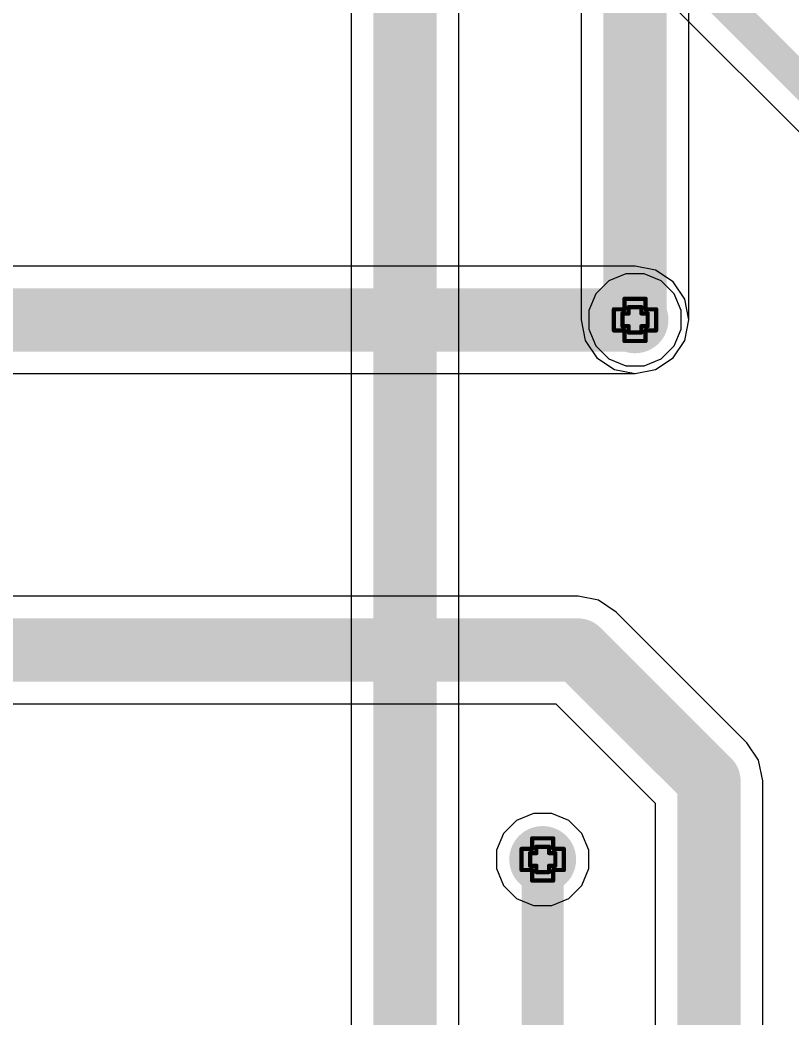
# Model space of a CAD drawing. Header units: inches. Extents: x -7 to 5163, y -3 to 5149.
# Drawn here: x 116.55 to 125.84, y 47.79 to 59.81 of the extents above; entities that cross this region are included whole.
import ezdxf

# ---------------------------------------------------------------- set-up
doc = ezdxf.new("R2010")
doc.units = ezdxf.units.IN
for name, color, linetype in [('Bottom Layer', 5, 'Continuous'), ('Bottom Solder', 6, 'Continuous'), ('Drill Drawing', 1, 'Continuous'), ('GND', 76, 'Continuous'), ('PWR', 16, 'Continuous'), ('Top Layer', 1, 'Continuous'), ('Top Solder', 216, 'Continuous'), ('Via Holes', 16, 'Continuous')]:
    doc.layers.add(name, color=color, linetype=linetype)

msp = doc.modelspace()

# ---------------------------------------------------------------- hatches: boundary and pattern name
at = {"layer": 'Bottom Layer'}
h = msp.add_hatch(color=5, dxfattribs=at)
edge = h.paths.add_edge_path()
edge.add_arc((123.952, 56.197), 0.3, 0, 360)
h = msp.add_hatch(color=5, dxfattribs=at)
edge = h.paths.add_edge_path()
edge.add_arc((122.841, 49.701), 0.3, 0, 360)
at = {"layer": 'Bottom Solder'}
h = msp.add_hatch(color=6, dxfattribs=at)
edge = h.paths.add_edge_path()
edge.add_arc((123.952, 56.197), 0.402, 0, 360)
h = msp.add_hatch(color=6, dxfattribs=at)
edge = h.paths.add_edge_path()
edge.add_arc((122.841, 49.701), 0.402, 0, 360)
at = {"layer": 'GND'}
h = msp.add_hatch(color=76, dxfattribs=at)
edge = h.paths.add_edge_path()
edge.add_arc((123.952, 56.197), 0.3, 0, 360)
h = msp.add_hatch(color=76, dxfattribs=at)
edge = h.paths.add_edge_path()
edge.add_arc((122.841, 49.701), 0.3, 0, 360)
at = {"layer": 'PWR'}
h = msp.add_hatch(color=16, dxfattribs=at)
edge = h.paths.add_edge_path()
edge.add_arc((123.952, 56.197), 0.3, 0, 360)
h = msp.add_hatch(color=16, dxfattribs=at)
edge = h.paths.add_edge_path()
edge.add_arc((122.841, 49.701), 0.3, 0, 360)
at = {"layer": 'Top Layer'}
h = msp.add_hatch(color=1, dxfattribs=at)
edge = h.paths.add_edge_path()
edge.add_arc((123.952, 56.197), 0.3, 0, 360)
h = msp.add_hatch(color=1, dxfattribs=at)
edge = h.paths.add_edge_path()
edge.add_arc((122.841, 49.701), 0.3, 0, 360)
at = {"layer": 'Top Solder'}
h = msp.add_hatch(color=216, dxfattribs=at)
edge = h.paths.add_edge_path()
edge.add_arc((123.952, 56.197), 0.402, 0, 360)
h = msp.add_hatch(color=216, dxfattribs=at)
edge = h.paths.add_edge_path()
edge.add_arc((122.841, 49.701), 0.402, 0, 360)
at = {"layer": 'Via Holes'}
h = msp.add_hatch(color=7, dxfattribs=at)
edge = h.paths.add_edge_path()
edge.add_arc((123.952, 56.197), 0.15, 0, 360)
h = msp.add_hatch(color=7, dxfattribs=at)
edge = h.paths.add_edge_path()
edge.add_arc((122.841, 49.701), 0.15, 0, 360)

# ---------------------------------------------------------------- linework, layer by layer
at = {"layer": 'Bottom Layer'}
for p, q in [((124.599, 56.197), (124.599, 120.167)), ((123.305, 119.899), (123.305, 56.197)), ((121.831, 40.183), (121.831, 118.109)), ((120.536, 85.093), (120.536, 40.183)), ((123.305, 56.197), (123.354, 55.95)), ((124.55, 55.95), (124.599, 56.197)), ((123.354, 55.95), (123.494, 55.74)), ((124.41, 55.74), (124.55, 55.95)), ((123.494, 55.74), (123.704, 55.599)), ((124.2, 55.599), (124.41, 55.74)), ((123.704, 55.599), (123.952, 55.55)), ((123.952, 55.55), (124.2, 55.599))]:
    msp.add_line(p, q, dxfattribs=at)
for points in [[(123.952, 56.197, 0.762, 0.762, 0), (123.952, 120.167, 0.762, 0.762, 0)], [(121.183, 40.183, 0.762, 0.762, 0), (121.183, 118.109, 0.762, 0.762, 0)]]:
    msp.add_lwpolyline(points, format="xyseb", dxfattribs=at)
msp.add_lwpolyline([(123.761, 56.197, 0.381, 0.381, 1), (124.142, 56.197, 0.381, 0.381, 1)], format="xyseb", close=True, dxfattribs=at)
at = {"layer": 'Drill Drawing'}
for points in [[(123.825, 56.324, 0.0508, 0.0508, 0), (123.825, 56.451, 0.0508, 0.0508, 0)], [(123.825, 56.451, 0.0508, 0.0508, 0), (124.079, 56.451, 0.0508, 0.0508, 0)], [(124.079, 56.324, 0.0508, 0.0508, 0), (124.079, 56.451, 0.0508, 0.0508, 0)], [(123.876, 56.274, 0.0508, 0.0508, 0), (123.876, 56.35, 0.0508, 0.0508, 0)], [(123.876, 56.35, 0.0508, 0.0508, 0), (124.028, 56.35, 0.0508, 0.0508, 0)], [(124.028, 56.274, 0.0508, 0.0508, 0), (124.028, 56.35, 0.0508, 0.0508, 0)], [(123.698, 56.07, 0.0508, 0.0508, 0), (123.698, 56.324, 0.0508, 0.0508, 0)], [(123.698, 56.324, 0.0508, 0.0508, 0), (123.825, 56.324, 0.0508, 0.0508, 0)], [(123.8, 56.121, 0.0508, 0.0508, 0), (123.8, 56.274, 0.0508, 0.0508, 0)], [(123.8, 56.274, 0.0508, 0.0508, 0), (123.876, 56.274, 0.0508, 0.0508, 0)], [(124.028, 56.274, 0.0508, 0.0508, 0), (124.104, 56.274, 0.0508, 0.0508, 0)], [(124.079, 56.324, 0.0508, 0.0508, 0), (124.206, 56.324, 0.0508, 0.0508, 0)], [(124.104, 56.121, 0.0508, 0.0508, 0), (124.104, 56.274, 0.0508, 0.0508, 0)], [(124.206, 56.07, 0.0508, 0.0508, 0), (124.206, 56.324, 0.0508, 0.0508, 0)], [(123.8, 56.121, 0.0508, 0.0508, 0), (123.876, 56.121, 0.0508, 0.0508, 0)], [(123.876, 56.045, 0.0508, 0.0508, 0), (123.876, 56.121, 0.0508, 0.0508, 0)], [(124.028, 56.121, 0.0508, 0.0508, 0), (124.104, 56.121, 0.0508, 0.0508, 0)], [(124.028, 56.045, 0.0508, 0.0508, 0), (124.028, 56.121, 0.0508, 0.0508, 0)], [(123.698, 56.07, 0.0508, 0.0508, 0), (123.825, 56.07, 0.0508, 0.0508, 0)], [(123.825, 55.943, 0.0508, 0.0508, 0), (123.825, 56.07, 0.0508, 0.0508, 0)], [(123.876, 56.045, 0.0508, 0.0508, 0), (124.028, 56.045, 0.0508, 0.0508, 0)], [(124.079, 56.07, 0.0508, 0.0508, 0), (124.206, 56.07, 0.0508, 0.0508, 0)], [(124.079, 55.943, 0.0508, 0.0508, 0), (124.079, 56.07, 0.0508, 0.0508, 0)], [(123.825, 55.943, 0.0508, 0.0508, 0), (124.079, 55.943, 0.0508, 0.0508, 0)], [(122.714, 49.828, 0.0508, 0.0508, 0), (122.714, 49.955, 0.0508, 0.0508, 0)], [(122.714, 49.955, 0.0508, 0.0508, 0), (122.968, 49.955, 0.0508, 0.0508, 0)], [(122.765, 49.777, 0.0508, 0.0508, 0), (122.765, 49.854, 0.0508, 0.0508, 0)], [(122.765, 49.854, 0.0508, 0.0508, 0), (122.917, 49.854, 0.0508, 0.0508, 0)], [(122.917, 49.777, 0.0508, 0.0508, 0), (122.917, 49.854, 0.0508, 0.0508, 0)], [(122.968, 49.828, 0.0508, 0.0508, 0), (122.968, 49.955, 0.0508, 0.0508, 0)], [(122.587, 49.574, 0.0508, 0.0508, 0), (122.587, 49.828, 0.0508, 0.0508, 0)], [(122.587, 49.828, 0.0508, 0.0508, 0), (122.714, 49.828, 0.0508, 0.0508, 0)], [(122.689, 49.625, 0.0508, 0.0508, 0), (122.689, 49.777, 0.0508, 0.0508, 0)], [(122.689, 49.777, 0.0508, 0.0508, 0), (122.765, 49.777, 0.0508, 0.0508, 0)], [(122.917, 49.777, 0.0508, 0.0508, 0), (122.993, 49.777, 0.0508, 0.0508, 0)], [(122.968, 49.828, 0.0508, 0.0508, 0), (123.095, 49.828, 0.0508, 0.0508, 0)], [(122.993, 49.625, 0.0508, 0.0508, 0), (122.993, 49.777, 0.0508, 0.0508, 0)], [(123.095, 49.574, 0.0508, 0.0508, 0), (123.095, 49.828, 0.0508, 0.0508, 0)], [(122.689, 49.625, 0.0508, 0.0508, 0), (122.765, 49.625, 0.0508, 0.0508, 0)], [(122.765, 49.549, 0.0508, 0.0508, 0), (122.765, 49.625, 0.0508, 0.0508, 0)], [(122.917, 49.625, 0.0508, 0.0508, 0), (122.993, 49.625, 0.0508, 0.0508, 0)], [(122.917, 49.549, 0.0508, 0.0508, 0), (122.917, 49.625, 0.0508, 0.0508, 0)], [(122.587, 49.574, 0.0508, 0.0508, 0), (122.714, 49.574, 0.0508, 0.0508, 0)], [(122.714, 49.447, 0.0508, 0.0508, 0), (122.714, 49.574, 0.0508, 0.0508, 0)], [(122.765, 49.549, 0.0508, 0.0508, 0), (122.917, 49.549, 0.0508, 0.0508, 0)], [(122.968, 49.574, 0.0508, 0.0508, 0), (123.095, 49.574, 0.0508, 0.0508, 0)], [(122.968, 49.447, 0.0508, 0.0508, 0), (122.968, 49.574, 0.0508, 0.0508, 0)], [(122.714, 49.447, 0.0508, 0.0508, 0), (122.968, 49.447, 0.0508, 0.0508, 0)]]:
    msp.add_lwpolyline(points, format="xyseb", dxfattribs=at)
for points in [[(123.812, 56.451, 0.0254, 0.0254, 1), (123.838, 56.451, 0.0254, 0.0254, 1)], [(123.812, 56.451, 0.0254, 0.0254, 1), (123.838, 56.451, 0.0254, 0.0254, 1)], [(124.066, 56.451, 0.0254, 0.0254, 1), (124.092, 56.451, 0.0254, 0.0254, 1)], [(124.066, 56.451, 0.0254, 0.0254, 1), (124.092, 56.451, 0.0254, 0.0254, 1)], [(123.863, 56.35, 0.0254, 0.0254, 1), (123.888, 56.35, 0.0254, 0.0254, 1)], [(123.863, 56.35, 0.0254, 0.0254, 1), (123.888, 56.35, 0.0254, 0.0254, 1)], [(124.016, 56.35, 0.0254, 0.0254, 1), (124.041, 56.35, 0.0254, 0.0254, 1)], [(124.016, 56.35, 0.0254, 0.0254, 1), (124.041, 56.35, 0.0254, 0.0254, 1)], [(123.685, 56.324, 0.0254, 0.0254, 1), (123.711, 56.324, 0.0254, 0.0254, 1)], [(123.685, 56.324, 0.0254, 0.0254, 1), (123.711, 56.324, 0.0254, 0.0254, 1)], [(123.787, 56.274, 0.0254, 0.0254, 1), (123.812, 56.274, 0.0254, 0.0254, 1)], [(123.787, 56.274, 0.0254, 0.0254, 1), (123.812, 56.274, 0.0254, 0.0254, 1)], [(123.812, 56.324, 0.0254, 0.0254, 1), (123.838, 56.324, 0.0254, 0.0254, 1)], [(123.812, 56.324, 0.0254, 0.0254, 1), (123.838, 56.324, 0.0254, 0.0254, 1)], [(123.863, 56.274, 0.0254, 0.0254, 1), (123.888, 56.274, 0.0254, 0.0254, 1)], [(123.863, 56.274, 0.0254, 0.0254, 1), (123.888, 56.274, 0.0254, 0.0254, 1)], [(124.016, 56.274, 0.0254, 0.0254, 1), (124.041, 56.274, 0.0254, 0.0254, 1)], [(124.016, 56.274, 0.0254, 0.0254, 1), (124.041, 56.274, 0.0254, 0.0254, 1)], [(124.066, 56.324, 0.0254, 0.0254, 1), (124.092, 56.324, 0.0254, 0.0254, 1)], [(124.066, 56.324, 0.0254, 0.0254, 1), (124.092, 56.324, 0.0254, 0.0254, 1)], [(124.092, 56.274, 0.0254, 0.0254, 1), (124.117, 56.274, 0.0254, 0.0254, 1)], [(124.092, 56.274, 0.0254, 0.0254, 1), (124.117, 56.274, 0.0254, 0.0254, 1)], [(124.193, 56.324, 0.0254, 0.0254, 1), (124.219, 56.324, 0.0254, 0.0254, 1)], [(124.193, 56.324, 0.0254, 0.0254, 1), (124.219, 56.324, 0.0254, 0.0254, 1)], [(123.787, 56.121, 0.0254, 0.0254, 1), (123.812, 56.121, 0.0254, 0.0254, 1)], [(123.787, 56.121, 0.0254, 0.0254, 1), (123.812, 56.121, 0.0254, 0.0254, 1)], [(123.863, 56.121, 0.0254, 0.0254, 1), (123.888, 56.121, 0.0254, 0.0254, 1)], [(123.863, 56.121, 0.0254, 0.0254, 1), (123.888, 56.121, 0.0254, 0.0254, 1)], [(124.016, 56.121, 0.0254, 0.0254, 1), (124.041, 56.121, 0.0254, 0.0254, 1)], [(124.016, 56.121, 0.0254, 0.0254, 1), (124.041, 56.121, 0.0254, 0.0254, 1)], [(124.092, 56.121, 0.0254, 0.0254, 1), (124.117, 56.121, 0.0254, 0.0254, 1)], [(124.092, 56.121, 0.0254, 0.0254, 1), (124.117, 56.121, 0.0254, 0.0254, 1)], [(123.685, 56.07, 0.0254, 0.0254, 1), (123.711, 56.07, 0.0254, 0.0254, 1)], [(123.685, 56.07, 0.0254, 0.0254, 1), (123.711, 56.07, 0.0254, 0.0254, 1)], [(123.812, 56.07, 0.0254, 0.0254, 1), (123.838, 56.07, 0.0254, 0.0254, 1)], [(123.812, 56.07, 0.0254, 0.0254, 1), (123.838, 56.07, 0.0254, 0.0254, 1)], [(123.863, 56.045, 0.0254, 0.0254, 1), (123.888, 56.045, 0.0254, 0.0254, 1)], [(123.863, 56.045, 0.0254, 0.0254, 1), (123.888, 56.045, 0.0254, 0.0254, 1)], [(124.016, 56.045, 0.0254, 0.0254, 1), (124.041, 56.045, 0.0254, 0.0254, 1)], [(124.016, 56.045, 0.0254, 0.0254, 1), (124.041, 56.045, 0.0254, 0.0254, 1)], [(124.066, 56.07, 0.0254, 0.0254, 1), (124.092, 56.07, 0.0254, 0.0254, 1)], [(124.066, 56.07, 0.0254, 0.0254, 1), (124.092, 56.07, 0.0254, 0.0254, 1)], [(124.193, 56.07, 0.0254, 0.0254, 1), (124.219, 56.07, 0.0254, 0.0254, 1)], [(124.193, 56.07, 0.0254, 0.0254, 1), (124.219, 56.07, 0.0254, 0.0254, 1)], [(123.812, 55.943, 0.0254, 0.0254, 1), (123.838, 55.943, 0.0254, 0.0254, 1)], [(123.812, 55.943, 0.0254, 0.0254, 1), (123.838, 55.943, 0.0254, 0.0254, 1)], [(124.066, 55.943, 0.0254, 0.0254, 1), (124.092, 55.943, 0.0254, 0.0254, 1)], [(124.066, 55.943, 0.0254, 0.0254, 1), (124.092, 55.943, 0.0254, 0.0254, 1)], [(122.701, 49.955, 0.0254, 0.0254, 1), (122.727, 49.955, 0.0254, 0.0254, 1)], [(122.701, 49.955, 0.0254, 0.0254, 1), (122.727, 49.955, 0.0254, 0.0254, 1)], [(122.752, 49.854, 0.0254, 0.0254, 1), (122.778, 49.854, 0.0254, 0.0254, 1)], [(122.752, 49.854, 0.0254, 0.0254, 1), (122.778, 49.854, 0.0254, 0.0254, 1)], [(122.905, 49.854, 0.0254, 0.0254, 1), (122.93, 49.854, 0.0254, 0.0254, 1)], [(122.905, 49.854, 0.0254, 0.0254, 1), (122.93, 49.854, 0.0254, 0.0254, 1)], [(122.955, 49.955, 0.0254, 0.0254, 1), (122.981, 49.955, 0.0254, 0.0254, 1)], [(122.955, 49.955, 0.0254, 0.0254, 1), (122.981, 49.955, 0.0254, 0.0254, 1)], [(122.574, 49.828, 0.0254, 0.0254, 1), (122.6, 49.828, 0.0254, 0.0254, 1)], [(122.574, 49.828, 0.0254, 0.0254, 1), (122.6, 49.828, 0.0254, 0.0254, 1)], [(122.676, 49.777, 0.0254, 0.0254, 1), (122.701, 49.777, 0.0254, 0.0254, 1)], [(122.676, 49.777, 0.0254, 0.0254, 1), (122.701, 49.777, 0.0254, 0.0254, 1)], [(122.701, 49.828, 0.0254, 0.0254, 1), (122.727, 49.828, 0.0254, 0.0254, 1)], [(122.701, 49.828, 0.0254, 0.0254, 1), (122.727, 49.828, 0.0254, 0.0254, 1)], [(122.752, 49.777, 0.0254, 0.0254, 1), (122.778, 49.777, 0.0254, 0.0254, 1)], [(122.752, 49.777, 0.0254, 0.0254, 1), (122.778, 49.777, 0.0254, 0.0254, 1)], [(122.905, 49.777, 0.0254, 0.0254, 1), (122.93, 49.777, 0.0254, 0.0254, 1)], [(122.905, 49.777, 0.0254, 0.0254, 1), (122.93, 49.777, 0.0254, 0.0254, 1)], [(122.955, 49.828, 0.0254, 0.0254, 1), (122.981, 49.828, 0.0254, 0.0254, 1)], [(122.955, 49.828, 0.0254, 0.0254, 1), (122.981, 49.828, 0.0254, 0.0254, 1)], [(122.981, 49.777, 0.0254, 0.0254, 1), (123.006, 49.777, 0.0254, 0.0254, 1)], [(122.981, 49.777, 0.0254, 0.0254, 1), (123.006, 49.777, 0.0254, 0.0254, 1)], [(123.082, 49.828, 0.0254, 0.0254, 1), (123.108, 49.828, 0.0254, 0.0254, 1)], [(123.082, 49.828, 0.0254, 0.0254, 1), (123.108, 49.828, 0.0254, 0.0254, 1)], [(122.676, 49.625, 0.0254, 0.0254, 1), (122.701, 49.625, 0.0254, 0.0254, 1)], [(122.676, 49.625, 0.0254, 0.0254, 1), (122.701, 49.625, 0.0254, 0.0254, 1)], [(122.752, 49.625, 0.0254, 0.0254, 1), (122.778, 49.625, 0.0254, 0.0254, 1)], [(122.752, 49.625, 0.0254, 0.0254, 1), (122.778, 49.625, 0.0254, 0.0254, 1)], [(122.905, 49.625, 0.0254, 0.0254, 1), (122.93, 49.625, 0.0254, 0.0254, 1)], [(122.905, 49.625, 0.0254, 0.0254, 1), (122.93, 49.625, 0.0254, 0.0254, 1)], [(122.981, 49.625, 0.0254, 0.0254, 1), (123.006, 49.625, 0.0254, 0.0254, 1)], [(122.981, 49.625, 0.0254, 0.0254, 1), (123.006, 49.625, 0.0254, 0.0254, 1)], [(122.574, 49.574, 0.0254, 0.0254, 1), (122.6, 49.574, 0.0254, 0.0254, 1)], [(122.574, 49.574, 0.0254, 0.0254, 1), (122.6, 49.574, 0.0254, 0.0254, 1)], [(122.701, 49.574, 0.0254, 0.0254, 1), (122.727, 49.574, 0.0254, 0.0254, 1)], [(122.701, 49.574, 0.0254, 0.0254, 1), (122.727, 49.574, 0.0254, 0.0254, 1)], [(122.752, 49.549, 0.0254, 0.0254, 1), (122.778, 49.549, 0.0254, 0.0254, 1)], [(122.752, 49.549, 0.0254, 0.0254, 1), (122.778, 49.549, 0.0254, 0.0254, 1)], [(122.905, 49.549, 0.0254, 0.0254, 1), (122.93, 49.549, 0.0254, 0.0254, 1)], [(122.905, 49.549, 0.0254, 0.0254, 1), (122.93, 49.549, 0.0254, 0.0254, 1)], [(122.955, 49.574, 0.0254, 0.0254, 1), (122.981, 49.574, 0.0254, 0.0254, 1)], [(122.955, 49.574, 0.0254, 0.0254, 1), (122.981, 49.574, 0.0254, 0.0254, 1)], [(123.082, 49.574, 0.0254, 0.0254, 1), (123.108, 49.574, 0.0254, 0.0254, 1)], [(123.082, 49.574, 0.0254, 0.0254, 1), (123.108, 49.574, 0.0254, 0.0254, 1)], [(122.701, 49.447, 0.0254, 0.0254, 1), (122.727, 49.447, 0.0254, 0.0254, 1)], [(122.701, 49.447, 0.0254, 0.0254, 1), (122.727, 49.447, 0.0254, 0.0254, 1)], [(122.955, 49.447, 0.0254, 0.0254, 1), (122.981, 49.447, 0.0254, 0.0254, 1)], [(122.955, 49.447, 0.0254, 0.0254, 1), (122.981, 49.447, 0.0254, 0.0254, 1)]]:
    msp.add_lwpolyline(points, format="xyseb", close=True, dxfattribs=at)
at = {"layer": 'GND'}
for p, q in [((123.842, 56.751), (123.638, 56.667)), ((124.062, 56.751), (123.842, 56.751)), ((124.266, 56.667), (124.062, 56.751)), ((123.638, 56.667), (123.482, 56.511)), ((124.422, 56.511), (124.266, 56.667)), ((123.482, 56.511), (123.398, 56.308)), ((124.506, 56.308), (124.422, 56.511)), ((123.398, 56.308), (123.398, 56.087)), ((124.506, 56.087), (124.506, 56.308)), ((123.398, 56.087), (123.482, 55.884)), ((124.422, 55.884), (124.506, 56.087)), ((123.482, 55.884), (123.638, 55.728)), ((124.266, 55.728), (124.422, 55.884)), ((123.638, 55.728), (123.842, 55.643)), ((123.842, 55.643), (124.062, 55.643)), ((124.062, 55.643), (124.266, 55.728))]:
    msp.add_line(p, q, dxfattribs=at)
at = {"layer": 'PWR'}
for p, q in [((123.842, 56.751), (123.638, 56.667)), ((124.062, 56.751), (123.842, 56.751)), ((124.266, 56.667), (124.062, 56.751)), ((123.638, 56.667), (123.482, 56.511)), ((124.422, 56.511), (124.266, 56.667)), ((123.482, 56.511), (123.398, 56.308)), ((124.506, 56.308), (124.422, 56.511)), ((123.398, 56.308), (123.398, 56.087)), ((124.506, 56.087), (124.506, 56.308)), ((123.398, 56.087), (123.482, 55.884)), ((124.422, 55.884), (124.506, 56.087)), ((123.482, 55.884), (123.638, 55.728)), ((124.266, 55.728), (124.422, 55.884)), ((123.638, 55.728), (123.842, 55.643)), ((123.842, 55.643), (124.062, 55.643)), ((124.062, 55.643), (124.266, 55.728)), ((122.731, 50.255), (122.527, 50.171)), ((122.951, 50.255), (122.731, 50.255)), ((123.155, 50.171), (122.951, 50.255)), ((122.527, 50.171), (122.371, 50.015)), ((123.311, 50.015), (123.155, 50.171)), ((122.371, 50.015), (122.287, 49.811)), ((123.395, 49.811), (123.311, 50.015)), ((122.287, 49.811), (122.287, 49.591)), ((123.395, 49.591), (123.395, 49.811)), ((122.287, 49.591), (122.371, 49.387)), ((123.311, 49.387), (123.395, 49.591)), ((122.371, 49.387), (122.527, 49.232)), ((123.155, 49.232), (123.311, 49.387)), ((122.527, 49.232), (122.731, 49.147)), ((122.731, 49.147), (122.951, 49.147)), ((122.951, 49.147), (123.155, 49.232))]:
    msp.add_line(p, q, dxfattribs=at)
at = {"layer": 'Top Layer'}
for p, q in [((121.169, 63.218), (136.431, 47.956)), ((123.952, 56.845), (54.714, 56.845)), ((124.2, 56.796), (123.952, 56.845)), ((124.41, 56.655), (124.2, 56.796)), ((124.55, 56.445), (124.41, 56.655)), ((124.599, 56.197), (124.55, 56.445)), ((124.55, 55.95), (124.599, 56.197)), ((124.41, 55.74), (124.55, 55.95)), ((124.2, 55.599), (124.41, 55.74)), ((54.714, 55.55), (123.952, 55.55)), ((123.952, 55.55), (124.2, 55.599)), ((123.266, 52.87), (73.05, 52.87)), ((123.514, 52.821), (123.266, 52.87)), ((123.724, 52.68), (123.514, 52.821)), ((125.299, 51.105), (123.724, 52.68)), ((73.05, 51.575), (122.998, 51.575)), ((122.998, 51.575), (124.194, 50.379)), ((125.439, 50.895), (125.299, 51.105)), ((125.488, 50.648), (125.439, 50.895)), ((125.488, 44.935), (125.488, 50.648)), ((124.194, 50.379), (124.194, 44.935))]:
    msp.add_line(p, q, dxfattribs=at)
for points in [[(121.357, 63.671, 0.381, 0.381, 0), (136.751, 48.276, 0.381, 0.381, 0)], [(52.761, 56.197, 0.762, 0.762, 0), (123.952, 56.197, 0.762, 0.762, 0)], [(73.05, 52.222, 0.762, 0.762, 0), (123.266, 52.222, 0.762, 0.762, 0)], [(123.266, 52.222, 0.762, 0.762, 0), (124.841, 50.648, 0.762, 0.762, 0)], [(124.841, 42.982, 0.762, 0.762, 0), (124.841, 50.648, 0.762, 0.762, 0)], [(122.841, 42.982, 0.508, 0.508, 0), (122.841, 49.701, 0.508, 0.508, 0)]]:
    msp.add_lwpolyline(points, format="xyseb", dxfattribs=at)
for points in [[(123.761, 56.197, 0.381, 0.381, 1), (124.142, 56.197, 0.381, 0.381, 1)], [(123.076, 52.222, 0.381, 0.381, 1), (123.457, 52.222, 0.381, 0.381, 1)], [(123.076, 52.222, 0.381, 0.381, 1), (123.457, 52.222, 0.381, 0.381, 1)], [(124.651, 50.648, 0.381, 0.381, 1), (125.032, 50.648, 0.381, 0.381, 1)], [(124.651, 50.648, 0.381, 0.381, 1), (125.032, 50.648, 0.381, 0.381, 1)], [(122.714, 49.701, 0.254, 0.254, 1), (122.968, 49.701, 0.254, 0.254, 1)]]:
    msp.add_lwpolyline(points, format="xyseb", close=True, dxfattribs=at)

doc.saveas('drawing.dxf')
